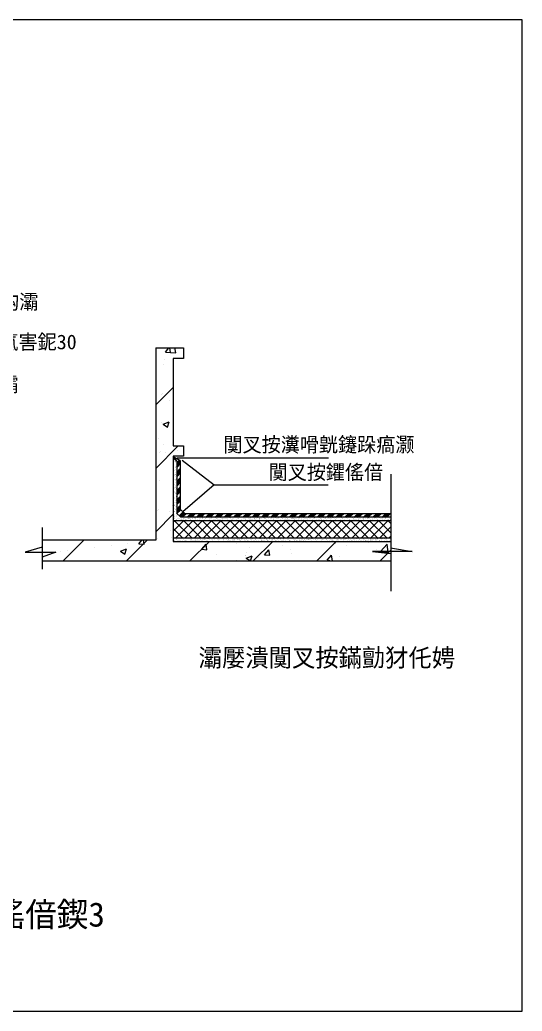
# Model space of a CAD drawing. Header units: metres. Extents: x 0 to 260, y 0 to 184.
# Drawn here: x 166.9 to 259.8, y 0 to 183.7 of the extents above; entities that cross this region are included whole.
import ezdxf

# ---------------------------------------------------------------- set-up
doc = ezdxf.new("R2010")
doc.units = ezdxf.units.M
doc.layers.add(' ', color=7, linetype='Continuous')

msp = doc.modelspace()

# ---------------------------------------------------------------- linework, layer by layer
for p, q in [((259.82, 183.71), (0, 183.71)), ((259.82, 0), (259.82, 183.71)), ((191.99, 122.91), (191.99, 87.27)), ((191.99, 122.91), (197.17, 122.91)), ((193.78, 122.15), (194.42, 122.91)), ((193.78, 122.15), (194.42, 122.91)), ((193.78, 122.15), (195.72, 121.98)), ((193.78, 122.15), (194.75, 122.06)), ((194.75, 122.06), (194.59, 122.91)), ((195.24, 122.6), (195.24, 122.6)), ((195.72, 121.98), (195.54, 122.91)), ((195.96, 122.9), (195.96, 122.9)), ((197.17, 122.91), (197.17, 120.97)), ((193.47, 119.93), (193.47, 119.93)), ((193.69, 120.74), (193.69, 120.74)), ((195.23, 120.97), (195.23, 104.77)), ((197.17, 120.97), (195.23, 120.97)), ((191.99, 112.34), (195.23, 115.58)), ((193.04, 114.36), (193.04, 114.36)), ((193.27, 114.53), (193.27, 114.53)), ((194.51, 113.12), (194.51, 113.12)), ((193.08, 109.14), (193.08, 109.14)), ((193.35, 108.76), (194.48, 109.2)), ((193.35, 108.76), (194.15, 108.22)), ((194.15, 108.22), (194.48, 109.2)), ((191.99, 100.59), (196.16, 104.77)), ((192.55, 106.04), (192.55, 106.04)), ((193.36, 105.08), (193.36, 105.08)), ((195.23, 104.77), (197.17, 104.77)), ((197.17, 104.77), (197.17, 102.83)), ((192.65, 103.57), (192.65, 103.57)), ((192.88, 103.75), (192.88, 103.75)), ((193.84, 103.46), (193.84, 103.46)), ((195.96, 103.86), (195.96, 103.86)), ((195.23, 102.83), (195.23, 87.06)), ((197.17, 102.83), (195.23, 102.83)), ((195.23, 102.69), (195.27, 102.73)), ((195.88, 101.94), (195.23, 102.5)), ((196.52, 102.07), (195.24, 102.74)), ((195.28, 102.46), (195.45, 102.63)), ((195.28, 102.16), (195.28, 102.16)), ((195.3, 101.79), (195.3, 101.79)), ((195.35, 101.51), (195.35, 101.51)), ((195.43, 102.32), (195.64, 102.53)), ((195.47, 101.82), (195.47, 101.82)), ((195.58, 101.64), (195.58, 101.64)), ((195.59, 102.19), (195.83, 102.43)), ((195.6, 101.87), (195.6, 101.87)), ((195.66, 101.81), (195.66, 101.81)), ((195.73, 101.92), (195.73, 101.92)), ((195.73, 101.85), (195.73, 101.85)), ((195.86, 101.83), (195.86, 101.83)), ((195.88, 101.62), (196.39, 102.14)), ((195.88, 101.33), (196.52, 101.98)), ((195.88, 101.94), (195.88, 92.25)), ((195.88, 101.05), (196.52, 101.69)), ((195.88, 100.76), (196.52, 101.41)), ((195.96, 102.54), (223.99, 102.54)), ((196.52, 102.07), (196.52, 93)), ((196.88, 102.12), (202.8, 97.53)), ((195.24, 100.29), (195.24, 100.29)), ((195.29, 100.97), (195.29, 100.97)), ((195.32, 99.77), (195.32, 99.77)), ((195.32, 99.28), (195.32, 99.28)), ((195.35, 100.92), (195.35, 100.92)), ((195.38, 100.2), (195.38, 100.2)), ((195.46, 100.14), (195.46, 100.14)), ((195.49, 99.3), (195.49, 99.3)), ((195.5, 99.48), (195.5, 99.48)), ((195.6, 101.02), (195.6, 101.02)), ((195.6, 100.99), (195.6, 100.99)), ((195.61, 100.7), (195.61, 100.7)), ((195.62, 100.39), (195.62, 100.39)), ((195.63, 100.66), (195.63, 100.66)), ((195.64, 99.77), (195.64, 99.77)), ((195.64, 99.47), (195.64, 99.47)), ((195.64, 99.39), (195.64, 99.39)), ((195.7, 99.42), (195.7, 99.42)), ((195.76, 99.34), (195.76, 99.34)), ((195.77, 101.02), (195.77, 101.02)), ((195.87, 99.89), (195.87, 99.89)), ((195.88, 99.9), (196.52, 100.55)), ((195.88, 99.61), (196.52, 100.26)), ((195.88, 99.33), (196.52, 99.98)), ((195.88, 99.04), (196.52, 99.69)), ((235.53, 99.49), (235.53, 77.82)), ((192.68, 98.36), (192.68, 98.36)), ((195.24, 98.82), (195.24, 98.82)), ((195.26, 98.2), (195.26, 98.2)), ((195.28, 97.57), (195.28, 97.57)), ((195.33, 98.58), (195.33, 98.58)), ((195.36, 97.37), (195.36, 97.37)), ((195.38, 98.27), (195.38, 98.27)), ((195.39, 98.52), (195.39, 98.52)), ((195.48, 97.62), (195.48, 97.62)), ((195.62, 98.48), (195.62, 98.48)), ((195.65, 97.46), (195.65, 97.46)), ((195.66, 99.14), (195.66, 99.14)), ((195.67, 98.27), (195.67, 98.27)), ((195.68, 98.52), (195.68, 98.52)), ((195.7, 97.9), (195.7, 97.9)), ((195.76, 98.67), (195.76, 98.67)), ((195.79, 98.5), (195.79, 98.5)), ((195.88, 98.18), (196.52, 98.83)), ((195.88, 97.9), (196.52, 98.54)), ((195.88, 97.61), (196.52, 98.26)), ((195.88, 97.32), (196.52, 97.97)), ((202.8, 97.53), (197.03, 92.51)), ((202.8, 97.53), (223.93, 97.53)), ((195.28, 97.04), (195.28, 97.04)), ((195.3, 96.95), (195.3, 96.95)), ((195.32, 96.33), (195.32, 96.33)), ((195.34, 95.7), (195.34, 95.7)), ((195.35, 96.77), (195.35, 96.77)), ((195.38, 96.18), (195.38, 96.18)), ((195.42, 96.96), (195.42, 96.96)), ((195.44, 96.13), (195.44, 96.13)), ((195.52, 96.79), (195.52, 96.79)), ((195.54, 96.23), (195.54, 96.23)), ((195.65, 95.97), (195.65, 95.97)), ((195.68, 96.15), (195.68, 96.15)), ((195.69, 97.08), (195.69, 97.08)), ((195.72, 97.27), (195.72, 97.27)), ((195.72, 95.87), (195.72, 95.87)), ((195.74, 96.65), (195.74, 96.65)), ((195.75, 97.02), (195.75, 97.02)), ((195.76, 96.02), (195.76, 96.02)), ((195.78, 96.82), (195.78, 96.82)), ((195.82, 95.99), (195.82, 95.99)), ((195.88, 96.46), (196.52, 97.11)), ((195.88, 96.18), (196.52, 96.83)), ((195.88, 95.89), (196.52, 96.54)), ((195.88, 95.61), (196.52, 96.25)), ((195.24, 95.07), (195.24, 95.07)), ((195.32, 93.8), (195.32, 93.8)), ((195.36, 95.08), (195.36, 95.08)), ((195.37, 94.25), (195.37, 94.25)), ((195.38, 94.45), (195.38, 94.45)), ((195.4, 93.83), (195.4, 93.83)), ((195.41, 94.98), (195.41, 94.98)), ((195.42, 95.02), (195.42, 95.02)), ((195.42, 93.79), (195.42, 93.79)), ((195.45, 93.71), (195.45, 93.71)), ((195.48, 93.74), (195.48, 93.74)), ((195.51, 95.11), (195.51, 95.11)), ((195.54, 94.27), (195.54, 94.27)), ((195.68, 94.21), (195.68, 94.21)), ((195.73, 94.68), (195.73, 94.68)), ((195.78, 95.4), (195.78, 95.4)), ((195.79, 94.63), (195.79, 94.63)), ((195.8, 95.42), (195.8, 95.42)), ((195.8, 94.77), (195.8, 94.77)), ((195.8, 94.31), (195.8, 94.31)), ((195.82, 94.15), (195.82, 94.15)), ((195.88, 94.75), (196.52, 95.39)), ((195.88, 94.46), (196.52, 95.11)), ((195.88, 94.17), (196.52, 94.82)), ((195.88, 93.89), (196.52, 94.53)), ((191.99, 88.85), (195.23, 92.09)), ((192.25, 92.79), (192.25, 92.79)), ((192.49, 92.96), (192.49, 92.96)), ((194.46, 92.61), (194.46, 92.61)), ((195.07, 93.64), (195.07, 93.64)), ((195.23, 93.4), (195.23, 93.4)), ((195.27, 92.56), (195.27, 92.56)), ((195.42, 93.2), (195.42, 93.2)), ((195.44, 92.58), (195.44, 92.58)), ((195.45, 92.58), (195.45, 92.58)), ((195.46, 91.96), (195.46, 91.96)), ((195.53, 92.6), (195.53, 92.6)), ((195.58, 92.99), (195.58, 92.99)), ((195.67, 93.45), (195.67, 93.45)), ((195.72, 92.9), (195.72, 92.9)), ((195.76, 93.48), (195.76, 93.48)), ((195.77, 92.29), (195.77, 92.29)), ((195.83, 92.23), (195.83, 92.23)), ((195.84, 93.53), (195.84, 93.53)), ((195.84, 93.48), (195.84, 93.48)), ((195.84, 92.17), (195.84, 92.17)), ((195.86, 92.9), (195.86, 92.9)), ((195.88, 93.03), (196.52, 93.68)), ((195.88, 92.74), (196.52, 93.39)), ((195.88, 92.46), (196.52, 93.1)), ((195.89, 92.22), (196.6, 91.6)), ((195.91, 92.21), (196.62, 92.91)), ((195.98, 92.09), (195.98, 92.09)), ((196.12, 91.98), (196.12, 91.98)), ((196.37, 91.8), (197.07, 92.51)), ((196.52, 93), (197.37, 92.25)), ((196.52, 91.67), (197.23, 92.37)), ((196.74, 91.6), (197.39, 92.25)), ((196.74, 91.6), (197.39, 92.25)), ((197.02, 91.6), (197.67, 92.25)), ((197.02, 91.6), (197.67, 92.25)), ((197.37, 92.25), (235.54, 92.25)), ((197.88, 91.6), (198.53, 92.25)), ((197.88, 91.6), (198.53, 92.25)), ((198.17, 91.6), (198.82, 92.25)), ((198.17, 91.6), (198.82, 92.25)), ((198.46, 91.6), (199.1, 92.25)), ((198.46, 91.6), (199.1, 92.25)), ((198.74, 91.6), (199.39, 92.25)), ((198.74, 91.6), (199.39, 92.25)), ((199.6, 91.6), (200.25, 92.25)), ((199.6, 91.6), (200.25, 92.25)), ((199.89, 91.6), (200.54, 92.25)), ((199.89, 91.6), (200.54, 92.25)), ((200.17, 91.6), (200.82, 92.25)), ((200.17, 91.6), (200.82, 92.25)), ((200.46, 91.6), (201.11, 92.25)), ((200.46, 91.6), (201.11, 92.25)), ((201.32, 91.6), (201.97, 92.25)), ((201.32, 91.6), (201.97, 92.25)), ((201.61, 91.6), (202.25, 92.25)), ((201.61, 91.6), (202.25, 92.25)), ((201.89, 91.6), (202.54, 92.25)), ((201.89, 91.6), (202.54, 92.25)), ((202.18, 91.6), (202.83, 92.25)), ((202.18, 91.6), (202.83, 92.25)), ((203.04, 91.6), (203.69, 92.25)), ((203.04, 91.6), (203.69, 92.25)), ((203.32, 91.6), (203.97, 92.25)), ((203.32, 91.6), (203.97, 92.25)), ((203.61, 91.6), (204.26, 92.25)), ((203.61, 91.6), (204.26, 92.25)), ((203.9, 91.6), (204.54, 92.25)), ((203.9, 91.6), (204.54, 92.25)), ((204.76, 91.6), (205.4, 92.25)), ((204.76, 91.6), (205.4, 92.25)), ((205.04, 91.6), (205.69, 92.25)), ((205.04, 91.6), (205.69, 92.25)), ((205.33, 91.6), (205.98, 92.25)), ((205.33, 91.6), (205.98, 92.25)), ((205.61, 91.6), (206.26, 92.25)), ((205.61, 91.6), (206.26, 92.25)), ((206.47, 91.6), (207.12, 92.25)), ((206.47, 91.6), (207.12, 92.25)), ((206.76, 91.6), (207.41, 92.25)), ((206.76, 91.6), (207.41, 92.25)), ((207.05, 91.6), (207.69, 92.25)), ((207.05, 91.6), (207.69, 92.25)), ((207.33, 91.6), (207.98, 92.25)), ((207.33, 91.6), (207.98, 92.25)), ((208.19, 91.6), (208.84, 92.25)), ((208.19, 91.6), (208.84, 92.25)), ((208.48, 91.6), (209.13, 92.25)), ((208.48, 91.6), (209.13, 92.25)), ((208.77, 91.6), (209.41, 92.25)), ((208.77, 91.6), (209.41, 92.25)), ((209.05, 91.6), (209.7, 92.25)), ((209.05, 91.6), (209.7, 92.25)), ((209.91, 91.6), (210.56, 92.25)), ((209.91, 91.6), (210.56, 92.25)), ((210.2, 91.6), (210.84, 92.25)), ((210.2, 91.6), (210.84, 92.25)), ((210.48, 91.6), (211.13, 92.25)), ((210.48, 91.6), (211.13, 92.25)), ((210.77, 91.6), (211.42, 92.25)), ((210.77, 91.6), (211.42, 92.25)), ((211.63, 91.6), (212.28, 92.25)), ((211.63, 91.6), (212.28, 92.25)), ((211.92, 91.6), (212.56, 92.25)), ((211.92, 91.6), (212.56, 92.25)), ((212.2, 91.6), (212.85, 92.25)), ((212.2, 91.6), (212.85, 92.25)), ((212.49, 91.6), (213.14, 92.25)), ((212.49, 91.6), (213.14, 92.25)), ((213.35, 91.6), (214, 92.25)), ((213.35, 91.6), (214, 92.25)), ((213.63, 91.6), (214.28, 92.25)), ((213.63, 91.6), (214.28, 92.25)), ((213.92, 91.6), (214.57, 92.25)), ((213.92, 91.6), (214.57, 92.25)), ((214.21, 91.6), (214.85, 92.25)), ((214.21, 91.6), (214.85, 92.25)), ((215.07, 91.6), (215.71, 92.25)), ((215.07, 91.6), (215.71, 92.25)), ((215.35, 91.6), (216, 92.25)), ((215.35, 91.6), (216, 92.25)), ((215.64, 91.6), (216.29, 92.25)), ((215.64, 91.6), (216.29, 92.25)), ((215.92, 91.6), (216.57, 92.25)), ((215.92, 91.6), (216.57, 92.25)), ((216.78, 91.6), (217.43, 92.25)), ((216.78, 91.6), (217.43, 92.25)), ((217.07, 91.6), (217.72, 92.25)), ((217.07, 91.6), (217.72, 92.25)), ((217.36, 91.6), (218, 92.25)), ((217.36, 91.6), (218, 92.25)), ((217.64, 91.6), (218.29, 92.25)), ((217.64, 91.6), (218.29, 92.25)), ((218.5, 91.6), (219.15, 92.25)), ((218.5, 91.6), (219.15, 92.25)), ((218.79, 91.6), (219.44, 92.25)), ((218.79, 91.6), (219.44, 92.25)), ((219.07, 91.6), (219.72, 92.25)), ((219.07, 91.6), (219.72, 92.25)), ((219.36, 91.6), (220.01, 92.25)), ((219.36, 91.6), (220.01, 92.25)), ((220.22, 91.6), (220.87, 92.25)), ((220.22, 91.6), (220.87, 92.25)), ((220.51, 91.6), (221.15, 92.25)), ((220.51, 91.6), (221.15, 92.25)), ((220.79, 91.6), (221.44, 92.25)), ((220.79, 91.6), (221.44, 92.25)), ((221.08, 91.6), (221.73, 92.25)), ((221.08, 91.6), (221.73, 92.25)), ((221.94, 91.6), (222.59, 92.25)), ((221.94, 91.6), (222.59, 92.25)), ((222.22, 91.6), (222.87, 92.25)), ((222.22, 91.6), (222.87, 92.25)), ((222.51, 91.6), (223.16, 92.25)), ((222.51, 91.6), (223.16, 92.25)), ((222.8, 91.6), (223.45, 92.25)), ((222.8, 91.6), (223.45, 92.25)), ((223.66, 91.6), (224.3, 92.25)), ((223.66, 91.6), (224.3, 92.25)), ((223.94, 91.6), (224.59, 92.25)), ((223.94, 91.6), (224.59, 92.25)), ((224.23, 91.6), (224.88, 92.25)), ((224.23, 91.6), (224.88, 92.25)), ((224.52, 91.6), (225.16, 92.25)), ((224.52, 91.6), (225.16, 92.25)), ((225.37, 91.6), (226.02, 92.25)), ((225.37, 91.6), (226.02, 92.25)), ((225.66, 91.6), (226.31, 92.25)), ((225.66, 91.6), (226.31, 92.25)), ((225.95, 91.6), (226.6, 92.25)), ((225.95, 91.6), (226.6, 92.25)), ((226.23, 91.6), (226.88, 92.25)), ((226.23, 91.6), (226.88, 92.25)), ((227.09, 91.6), (227.74, 92.25)), ((227.09, 91.6), (227.74, 92.25)), ((227.38, 91.6), (228.03, 92.25)), ((227.38, 91.6), (228.03, 92.25)), ((227.67, 91.6), (228.31, 92.25)), ((227.67, 91.6), (228.31, 92.25)), ((227.95, 91.6), (228.6, 92.25)), ((227.95, 91.6), (228.6, 92.25)), ((228.81, 91.6), (229.46, 92.25)), ((228.81, 91.6), (229.46, 92.25)), ((229.1, 91.6), (229.75, 92.25)), ((229.1, 91.6), (229.75, 92.25)), ((229.38, 91.6), (230.03, 92.25)), ((229.38, 91.6), (230.03, 92.25)), ((229.67, 91.6), (230.32, 92.25)), ((229.67, 91.6), (230.32, 92.25)), ((230.53, 91.6), (231.18, 92.25)), ((230.53, 91.6), (231.18, 92.25)), ((230.82, 91.6), (231.46, 92.25)), ((230.82, 91.6), (231.46, 92.25)), ((231.1, 91.6), (231.75, 92.25)), ((231.1, 91.6), (231.75, 92.25)), ((231.39, 91.6), (232.04, 92.25)), ((231.39, 91.6), (232.04, 92.25)), ((232.25, 91.6), (232.9, 92.25)), ((232.25, 91.6), (232.9, 92.25)), ((232.53, 91.6), (233.18, 92.25)), ((232.53, 91.6), (233.18, 92.25)), ((232.82, 91.6), (233.47, 92.25)), ((232.82, 91.6), (233.47, 92.25)), ((233.11, 91.6), (233.76, 92.25)), ((233.11, 91.6), (233.76, 92.25)), ((233.97, 91.6), (234.61, 92.25)), ((233.97, 91.6), (234.61, 92.25)), ((234.25, 91.6), (234.9, 92.25)), ((234.25, 91.6), (234.9, 92.25)), ((234.54, 91.6), (235.19, 92.25)), ((234.54, 91.6), (235.19, 92.25)), ((234.83, 91.6), (235.47, 92.25)), ((234.83, 91.6), (235.47, 92.25)), ((195.23, 91.27), (195.23, 91.27)), ((195.23, 90.95), (235.54, 90.95)), ((195.23, 90.66), (195.52, 90.95)), ((195.23, 88.94), (197.23, 90.95)), ((195.4, 91.74), (195.4, 91.74)), ((198.66, 87.71), (195.42, 90.95)), ((195.46, 91.77), (195.46, 91.77)), ((195.47, 91.4), (195.47, 91.4)), ((195.48, 91.33), (195.48, 91.33)), ((195.52, 91.34), (195.52, 91.34)), ((195.56, 91.76), (195.56, 91.76)), ((195.71, 87.71), (198.95, 90.95)), ((195.72, 90.96), (195.72, 90.96)), ((195.81, 91.08), (195.81, 91.08)), ((195.83, 91.8), (195.83, 91.8)), ((195.86, 90.96), (195.86, 90.96)), ((195.9, 91.65), (195.9, 91.65)), ((195.92, 91.03), (195.92, 91.03)), ((196.1, 91.36), (196.1, 91.36)), ((196.13, 91), (196.13, 91)), ((196.24, 91.28), (196.24, 91.28)), ((196.27, 91.85), (196.27, 91.85)), ((196.31, 91.33), (196.31, 91.33)), ((196.44, 91.68), (196.44, 91.68)), ((196.5, 91.63), (196.5, 91.63)), ((196.57, 91.05), (196.57, 91.05)), ((196.6, 91.6), (235.54, 91.6)), ((196.73, 90.96), (196.73, 90.96)), ((196.74, 91.08), (196.74, 91.08)), ((196.77, 91.04), (196.77, 91.04)), ((196.78, 91.37), (196.78, 91.37)), ((197, 91.11), (197, 91.11)), ((197.1, 91.07), (197.1, 91.07)), ((197.11, 91.36), (197.11, 91.36)), ((200.38, 87.71), (197.14, 90.95)), ((197.16, 91.02), (197.16, 91.02)), ((197.19, 91.36), (197.19, 91.36)), ((197.25, 91.28), (197.25, 91.28)), ((197.43, 87.71), (200.67, 90.95)), ((197.44, 91.17), (197.44, 91.17)), ((197.6, 91.03), (197.6, 91.03)), ((197.61, 91.19), (197.61, 91.19)), ((197.74, 90.96), (197.74, 90.96)), ((197.87, 91.23), (197.87, 91.23)), ((198.04, 91.37), (198.04, 91.37)), ((198.08, 91.36), (198.08, 91.36)), ((198.12, 91.37), (198.12, 91.37)), ((198.14, 91.3), (198.14, 91.3)), ((198.26, 91.28), (198.26, 91.28)), ((198.31, 91.28), (198.31, 91.28)), ((198.42, 91.04), (198.42, 91.04)), ((198.47, 91.07), (198.47, 91.07)), ((198.48, 91.31), (198.48, 91.31)), ((198.74, 91.34), (198.74, 91.34)), ((198.75, 90.97), (198.75, 90.97)), ((202.1, 87.71), (198.86, 90.95)), ((198.87, 91.37), (198.87, 91.37)), ((199.11, 91.59), (199.11, 91.59)), ((199.13, 91.37), (199.13, 91.37)), ((199.15, 87.71), (202.39, 90.95)), ((199.18, 91.4), (199.18, 91.4)), ((199.27, 91.28), (199.27, 91.28)), ((199.32, 91.08), (199.32, 91.08)), ((199.35, 91.42), (199.35, 91.42)), ((199.39, 91.33), (199.39, 91.33)), ((199.62, 91.46), (199.62, 91.46)), ((199.72, 91.03), (199.72, 91.03)), ((199.74, 91.4), (199.74, 91.4)), ((199.76, 90.97), (199.76, 90.97)), ((199.77, 90.98), (199.77, 90.98)), ((200.06, 91.51), (200.06, 91.51)), ((200.14, 91.37), (200.14, 91.37)), ((200.15, 91.07), (200.15, 91.07)), ((200.22, 91.54), (200.22, 91.54)), ((200.27, 91.28), (200.27, 91.28)), ((200.49, 91.57), (200.49, 91.57)), ((203.82, 87.71), (200.58, 90.95)), ((200.59, 91.41), (200.59, 91.41)), ((200.69, 91.32), (200.69, 91.32)), ((200.75, 91.26), (200.75, 91.26)), ((200.77, 90.97), (200.77, 90.97)), ((200.87, 87.71), (204.11, 90.95)), ((201.03, 91.1), (201.03, 91.1)), ((201.03, 91), (201.03, 91)), ((201.15, 91.37), (201.15, 91.37)), ((201.28, 91.29), (201.28, 91.29)), ((201.42, 91.4), (201.42, 91.4)), ((201.72, 91.55), (201.72, 91.55)), ((201.78, 90.97), (201.78, 90.97)), ((201.87, 91.12), (201.87, 91.12)), ((202, 91.29), (202, 91.29)), ((202.16, 91.37), (202.16, 91.37)), ((202.27, 90.97), (202.27, 90.97)), ((202.29, 91.44), (202.29, 91.44)), ((202.29, 91.29), (202.29, 91.29)), ((205.53, 87.71), (202.29, 90.95)), ((202.33, 90.99), (202.33, 90.99)), ((202.53, 91), (202.53, 91)), ((202.59, 87.71), (205.83, 90.95)), ((202.7, 91.11), (202.7, 91.11)), ((202.78, 90.97), (202.78, 90.97)), ((202.97, 91.06), (202.97, 91.06)), ((202.98, 91.57), (202.98, 91.57)), ((203.14, 91.45), (203.14, 91.45)), ((203.14, 91.08), (203.14, 91.08)), ((203.16, 91.38), (203.16, 91.38)), ((203.3, 91.29), (203.3, 91.29)), ((203.3, 91.28), (203.3, 91.28)), ((203.36, 91.22), (203.36, 91.22)), ((203.4, 91.12), (203.4, 91.12)), ((203.58, 91.14), (203.58, 91.14)), ((203.64, 90.96), (203.64, 90.96)), ((203.79, 90.98), (203.79, 90.98)), ((203.84, 91.17), (203.84, 91.17)), ((203.97, 91.44), (203.97, 91.44)), ((204.01, 91.2), (204.01, 91.2)), ((207.25, 87.71), (204.01, 90.95)), ((204.17, 91.38), (204.17, 91.38)), ((204.27, 91.23), (204.27, 91.23)), ((204.28, 91.56), (204.28, 91.56)), ((204.3, 87.71), (207.54, 90.95)), ((204.31, 91.29), (204.31, 91.29)), ((204.33, 91.51), (204.33, 91.51)), ((204.43, 91.15), (204.43, 91.15)), ((204.62, 91.25), (204.62, 91.25)), ((204.71, 91.29), (204.71, 91.29)), ((204.8, 90.98), (204.8, 90.98)), ((204.84, 91.47), (204.84, 91.47)), ((204.88, 91.31), (204.88, 91.31)), ((204.94, 90.95), (204.94, 90.95)), ((205.15, 91.35), (205.15, 91.35)), ((205.18, 91.38), (205.18, 91.38)), ((205.26, 91.15), (205.26, 91.15)), ((205.32, 91.29), (205.32, 91.29)), ((205.59, 91.53), (205.59, 91.53)), ((205.59, 91.4), (205.59, 91.4)), ((205.69, 91.49), (205.69, 91.49)), ((208.97, 87.71), (205.73, 90.95)), ((205.76, 91.43), (205.76, 91.43)), ((205.81, 90.98), (205.81, 90.98)), ((205.91, 91.24), (205.91, 91.24)), ((205.97, 91.18), (205.97, 91.18)), ((206.02, 91.46), (206.02, 91.46)), ((206.02, 87.71), (209.26, 90.95)), ((206.13, 91.18), (206.13, 91.18)), ((206.19, 91.38), (206.19, 91.38)), ((206.33, 91.29), (206.33, 91.29)), ((206.46, 91.52), (206.46, 91.52)), ((206.52, 91.48), (206.52, 91.48)), ((206.63, 91.54), (206.63, 91.54)), ((206.82, 90.98), (206.82, 90.98)), ((206.89, 91.57), (206.89, 91.57)), ((206.89, 91.52), (206.89, 91.52)), ((206.95, 91.47), (206.95, 91.47)), ((206.98, 91.19), (206.98, 91.19)), ((207.2, 91.38), (207.2, 91.38)), ((207.23, 91.21), (207.23, 91.21)), ((207.34, 91.3), (207.34, 91.3)), ((207.4, 91.51), (207.4, 91.51)), ((210.69, 87.71), (207.45, 90.95)), ((207.74, 87.71), (210.98, 90.95)), ((207.81, 91.19), (207.81, 91.19)), ((207.83, 90.98), (207.83, 90.98)), ((208.2, 91.49), (208.2, 91.49)), ((208.21, 91.39), (208.21, 91.39)), ((208.24, 91.52), (208.24, 91.52)), ((208.35, 91.3), (208.35, 91.3)), ((208.53, 91.2), (208.53, 91.2)), ((208.58, 91.14), (208.58, 91.14)), ((208.67, 90.97), (208.67, 90.97)), ((208.68, 91.22), (208.68, 91.22)), ((208.84, 90.98), (208.84, 90.98)), ((208.93, 91), (208.93, 91)), ((209.07, 91.52), (209.07, 91.52)), ((212.41, 87.71), (209.17, 90.95)), ((209.22, 91.39), (209.22, 91.39)), ((209.36, 91.3), (209.36, 91.3)), ((209.37, 91.06), (209.37, 91.06)), ((209.46, 87.71), (212.7, 90.95)), ((209.5, 91.48), (209.5, 91.48)), ((209.53, 91.23), (209.53, 91.23)), ((209.54, 91.09), (209.54, 91.09)), ((209.56, 91.43), (209.56, 91.43)), ((209.81, 91.12), (209.81, 91.12)), ((209.84, 91.17), (209.84, 91.17)), ((209.85, 90.99), (209.85, 90.99)), ((209.95, 91.55), (209.95, 91.55)), ((210.23, 91.39), (210.23, 91.39)), ((210.25, 91.18), (210.25, 91.18)), ((210.36, 91.3), (210.36, 91.3)), ((210.36, 91.23), (210.36, 91.23)), ((210.42, 91.2), (210.42, 91.2)), ((210.68, 91.23), (210.68, 91.23)), ((210.8, 91.56), (210.8, 91.56)), ((210.81, 91.45), (210.81, 91.45)), ((210.86, 90.99), (210.86, 90.99)), ((214.13, 87.71), (210.89, 90.95)), ((211.12, 91.29), (211.12, 91.29)), ((211.14, 91.16), (211.14, 91.16)), ((211.18, 87.71), (214.42, 90.95)), ((211.2, 91.1), (211.2, 91.1)), ((211.23, 91.26), (211.23, 91.26)), ((211.24, 91.39), (211.24, 91.39)), ((211.29, 91.31), (211.29, 91.31)), ((211.37, 91.3), (211.37, 91.3)), ((211.55, 91.35), (211.55, 91.35)), ((211.63, 91.56), (211.63, 91.56)), ((211.87, 90.99), (211.87, 90.99)), ((211.99, 91.41), (211.99, 91.41)), ((212.08, 91.27), (212.08, 91.27)), ((212.11, 91.44), (212.11, 91.44)), ((212.16, 91.43), (212.16, 91.43)), ((212.17, 91.39), (212.17, 91.39)), ((212.25, 91.39), (212.25, 91.39)), ((212.38, 91.31), (212.38, 91.31)), ((212.42, 91.46), (212.42, 91.46)), ((212.45, 91.13), (212.45, 91.13)), ((212.5, 91.59), (212.5, 91.59)), ((212.52, 90.97), (212.52, 90.97)), ((215.84, 87.71), (212.6, 90.95)), ((212.86, 91.52), (212.86, 91.52)), ((212.87, 90.99), (212.87, 90.99)), ((212.9, 87.71), (216.14, 90.95)), ((212.91, 91.26), (212.91, 91.26)), ((213.03, 91.54), (213.03, 91.54)), ((213.25, 91.39), (213.25, 91.39)), ((213.3, 91.58), (213.3, 91.58)), ((213.37, 90.98), (213.37, 90.98)), ((213.39, 91.31), (213.39, 91.31)), ((213.43, 91.41), (213.43, 91.41)), ((213.75, 91.12), (213.75, 91.12)), ((213.79, 91.3), (213.79, 91.3)), ((213.81, 91.06), (213.81, 91.06)), ((213.88, 90.99), (213.88, 90.99)), ((214.18, 91.6), (214.18, 91.6)), ((214.2, 90.97), (214.2, 90.97)), ((214.26, 91.4), (214.26, 91.4)), ((217.56, 87.71), (214.32, 90.95)), ((214.4, 91.31), (214.4, 91.31)), ((214.61, 87.71), (217.85, 90.95)), ((214.63, 91.31), (214.63, 91.31)), ((214.72, 91.4), (214.72, 91.4)), ((214.78, 91.35), (214.78, 91.35)), ((214.89, 91), (214.89, 91)), ((214.91, 90.95), (214.91, 90.95)), ((215.06, 91.09), (215.06, 91.09)), ((215.07, 91), (215.07, 91)), ((215.07, 90.97), (215.07, 90.97)), ((215.27, 91.4), (215.27, 91.4)), ((215.34, 91.01), (215.34, 91.01)), ((215.41, 91.31), (215.41, 91.31)), ((215.46, 91.3), (215.46, 91.3)), ((215.78, 91.07), (215.78, 91.07)), ((215.9, 91), (215.9, 91)), ((215.92, 91.01), (215.92, 91.01)), ((215.95, 91.09), (215.95, 91.09)), ((216.04, 91.37), (216.04, 91.37)), ((219.28, 87.71), (216.04, 90.95)), ((216.21, 91.12), (216.21, 91.12)), ((216.28, 91.4), (216.28, 91.4)), ((216.33, 87.71), (219.57, 90.95)), ((216.34, 91.33), (216.34, 91.33)), ((216.36, 91.08), (216.36, 91.08)), ((216.42, 91.31), (216.42, 91.31)), ((216.42, 91.02), (216.42, 91.02)), ((216.65, 91.18), (216.65, 91.18)), ((216.75, 91.01), (216.75, 91.01)), ((216.82, 91.2), (216.82, 91.2)), ((216.91, 91), (216.91, 91)), ((217.08, 91.24), (217.08, 91.24)), ((217.19, 91.35), (217.19, 91.35)), ((217.29, 91.4), (217.29, 91.4)), ((217.34, 91.36), (217.34, 91.36)), ((217.4, 91.31), (217.4, 91.31)), ((217.43, 91.31), (217.43, 91.31)), ((217.52, 91.3), (217.52, 91.3)), ((217.62, 91.04), (217.62, 91.04)), ((217.68, 91.05), (217.68, 91.05)), ((217.69, 91.32), (217.69, 91.32)), ((221, 87.71), (217.76, 90.95)), ((217.92, 91), (217.92, 91)), ((217.95, 91.35), (217.95, 91.35)), ((218.02, 91.34), (218.02, 91.34)), ((218.05, 87.71), (221.29, 90.95)), ((218.3, 91.4), (218.3, 91.4)), ((218.37, 91.59), (218.37, 91.59)), ((218.39, 91.41), (218.39, 91.41)), ((218.44, 91.32), (218.44, 91.32)), ((218.47, 91.05), (218.47, 91.05)), ((218.56, 91.43), (218.56, 91.43)), ((218.65, 91.33), (218.65, 91.33)), ((218.83, 91.47), (218.83, 91.47)), ((218.89, 91.37), (218.89, 91.37)), ((218.93, 91), (218.93, 91)), ((218.97, 91.04), (218.97, 91.04)), ((219.03, 90.98), (219.03, 90.98)), ((219.27, 91.53), (219.27, 91.53)), ((219.3, 91.05), (219.3, 91.05)), ((219.31, 91.41), (219.31, 91.41)), ((219.44, 91.55), (219.44, 91.55)), ((219.45, 91.32), (219.45, 91.32)), ((222.72, 87.71), (219.48, 90.95)), ((219.7, 91.58), (219.7, 91.58)), ((219.74, 91.38), (219.74, 91.38)), ((219.77, 87.71), (223.01, 90.95)), ((219.94, 91), (219.94, 91)), ((219.95, 91.32), (219.95, 91.32)), ((220.01, 91.27), (220.01, 91.27)), ((220.18, 91.08), (220.18, 91.08)), ((220.29, 91.01), (220.29, 91.01)), ((220.32, 91.41), (220.32, 91.41)), ((220.45, 91.32), (220.45, 91.32)), ((220.57, 91.38), (220.57, 91.38)), ((220.95, 91.01), (220.95, 91.01)), ((220.98, 91.55), (220.98, 91.55)), ((221.02, 91.09), (221.02, 91.09)), ((224.44, 87.71), (221.2, 90.95)), ((221.26, 91.29), (221.26, 91.29)), ((221.31, 90.96), (221.31, 90.96)), ((221.33, 91.41), (221.33, 91.41)), ((221.44, 91.41), (221.44, 91.41)), ((221.46, 91.32), (221.46, 91.32)), ((221.48, 90.98), (221.48, 90.98)), ((221.49, 87.71), (224.73, 90.95)), ((221.59, 91), (221.59, 91)), ((221.74, 91.01), (221.74, 91.01)), ((221.85, 91.09), (221.85, 91.09)), ((221.95, 91.01), (221.95, 91.01)), ((222.18, 91.07), (222.18, 91.07)), ((222.24, 91.58), (222.24, 91.58)), ((222.29, 91.42), (222.29, 91.42)), ((222.34, 91.41), (222.34, 91.41)), ((222.35, 91.09), (222.35, 91.09)), ((222.47, 91.32), (222.47, 91.32)), ((222.56, 91.28), (222.56, 91.28)), ((222.61, 91.13), (222.61, 91.13)), ((222.62, 91.23), (222.62, 91.23)), ((222.73, 91.12), (222.73, 91.12)), ((222.73, 91.12), (222.73, 91.12)), ((222.9, 90.97), (222.9, 90.97)), ((226.15, 87.71), (222.91, 90.95)), ((222.96, 91.01), (222.96, 91.01)), ((223.05, 91.19), (223.05, 91.19)), ((223.12, 91.42), (223.12, 91.42)), ((223.21, 87.71), (226.45, 90.95)), ((223.22, 91.21), (223.22, 91.21)), ((223.34, 91.41), (223.34, 91.41)), ((223.48, 91.33), (223.48, 91.33)), ((223.49, 91.24), (223.49, 91.24)), ((223.53, 91.57), (223.53, 91.57)), ((223.58, 91.13), (223.58, 91.13)), ((223.59, 91.51), (223.59, 91.51)), ((223.88, 91.25), (223.88, 91.25)), ((223.93, 91.3), (223.93, 91.3)), ((223.97, 91.01), (223.97, 91.01)), ((223.99, 91.45), (223.99, 91.45)), ((224.09, 91.32), (224.09, 91.32)), ((224.2, 90.96), (224.2, 90.96)), ((224.35, 91.41), (224.35, 91.41)), ((224.36, 91.36), (224.36, 91.36)), ((224.41, 91.13), (224.41, 91.13)), ((224.49, 91.33), (224.49, 91.33)), ((227.87, 87.71), (224.63, 90.95)), ((224.8, 91.42), (224.8, 91.42)), ((224.84, 91.46), (224.84, 91.46)), ((224.85, 91.54), (224.85, 91.54)), ((224.92, 87.71), (228.16, 90.95)), ((224.97, 91.44), (224.97, 91.44)), ((224.98, 91.01), (224.98, 91.01)), ((225.17, 91.24), (225.17, 91.24)), ((225.23, 91.47), (225.23, 91.47)), ((225.23, 91.19), (225.23, 91.19)), ((225.28, 91.16), (225.28, 91.16)), ((225.36, 91.42), (225.36, 91.42)), ((225.5, 91.33), (225.5, 91.33)), ((225.67, 91.53), (225.67, 91.53)), ((225.67, 91.46), (225.67, 91.46)), ((225.84, 91.55), (225.84, 91.55)), ((225.99, 91.02), (225.99, 91.02)), ((226.1, 91.59), (226.1, 91.59)), ((226.13, 91.17), (226.13, 91.17)), ((226.15, 91.53), (226.15, 91.53)), ((226.21, 91.47), (226.21, 91.47)), ((229.59, 87.71), (226.35, 90.95)), ((226.37, 91.42), (226.37, 91.42)), ((226.49, 91.21), (226.49, 91.21)), ((226.51, 91.33), (226.51, 91.33)), ((226.55, 91.49), (226.55, 91.49)), ((226.64, 87.71), (229.88, 90.95)), ((226.96, 91.16), (226.96, 91.16)), ((227, 91.02), (227, 91.02)), ((227.38, 91.42), (227.38, 91.42)), ((227.39, 91.5), (227.39, 91.5)), ((227.46, 91.5), (227.46, 91.5)), ((227.52, 91.33), (227.52, 91.33)), ((227.71, 90.96), (227.71, 90.96)), ((227.78, 91.2), (227.78, 91.2)), ((227.83, 91.2), (227.83, 91.2)), ((227.84, 91.15), (227.84, 91.15)), ((227.88, 90.98), (227.88, 90.98)), ((228.01, 91.02), (228.01, 91.02)), ((231.31, 87.71), (228.07, 90.95)), ((228.15, 91.02), (228.15, 91.02)), ((228.22, 91.5), (228.22, 91.5)), ((228.36, 87.71), (231.6, 90.95)), ((228.39, 91.42), (228.39, 91.42)), ((228.53, 91.33), (228.53, 91.33)), ((228.59, 91.08), (228.59, 91.08)), ((228.68, 91.21), (228.68, 91.21)), ((228.75, 91.1), (228.75, 91.1)), ((228.76, 91.49), (228.76, 91.49)), ((228.82, 91.43), (228.82, 91.43)), ((229.02, 91.13), (229.02, 91.13)), ((229.02, 91.02), (229.02, 91.02)), ((229.1, 91.53), (229.1, 91.53)), ((229.1, 91.17), (229.1, 91.17)), ((229.4, 91.42), (229.4, 91.42)), ((229.46, 91.19), (229.46, 91.19)), ((229.51, 91.2), (229.51, 91.2)), ((229.53, 91.34), (229.53, 91.34)), ((229.63, 91.21), (229.63, 91.21)), ((233.03, 87.71), (229.79, 90.95)), ((229.89, 91.25), (229.89, 91.25)), ((229.95, 91.54), (229.95, 91.54)), ((230.03, 91.02), (230.03, 91.02)), ((230.07, 91.46), (230.07, 91.46)), ((230.08, 87.71), (233.32, 90.95)), ((230.33, 91.31), (230.33, 91.31)), ((230.38, 91.23), (230.38, 91.23)), ((230.4, 91.16), (230.4, 91.16)), ((230.41, 91.43), (230.41, 91.43)), ((230.46, 91.11), (230.46, 91.11)), ((230.5, 91.33), (230.5, 91.33)), ((230.54, 91.34), (230.54, 91.34)), ((230.76, 91.36), (230.76, 91.36)), ((230.78, 91.53), (230.78, 91.53)), ((231.04, 91.02), (231.04, 91.02)), ((231.2, 91.42), (231.2, 91.42)), ((231.21, 91.23), (231.21, 91.23)), ((231.23, 91.24), (231.23, 91.24)), ((231.37, 91.45), (231.37, 91.45)), ((231.37, 91.44), (231.37, 91.44)), ((231.42, 91.43), (231.42, 91.43)), ((231.43, 91.39), (231.43, 91.39)), ((234.75, 87.71), (231.51, 90.95)), ((231.55, 91.34), (231.55, 91.34)), ((231.63, 91.48), (231.63, 91.48)), ((231.65, 91.57), (231.65, 91.57)), ((231.71, 91.13), (231.71, 91.13)), ((231.8, 87.71), (235.04, 90.95)), ((232.04, 91.03), (232.04, 91.03)), ((232.06, 91.24), (232.06, 91.24)), ((232.07, 91.53), (232.07, 91.53)), ((232.24, 91.56), (232.24, 91.56)), ((232.43, 91.43), (232.43, 91.43)), ((232.5, 91.58), (232.5, 91.58)), ((232.51, 91.59), (232.51, 91.59)), ((232.52, 90.95), (232.52, 90.95)), ((232.56, 91.34), (232.56, 91.34)), ((232.69, 91.42), (232.69, 91.42)), ((232.94, 91.27), (232.94, 91.27)), ((233.01, 91.12), (233.01, 91.12)), ((233.05, 91.03), (233.05, 91.03)), ((233.07, 91.07), (233.07, 91.07)), ((235.53, 88.64), (233.22, 90.95)), ((233.33, 91.57), (233.33, 91.57)), ((233.43, 91.43), (233.43, 91.43)), ((233.57, 91.34), (233.57, 91.34)), ((233.78, 91.28), (233.78, 91.28)), ((233.98, 91.41), (233.98, 91.41)), ((234.04, 91.35), (234.04, 91.35)), ((234.06, 91.03), (234.06, 91.03)), ((234.12, 90.96), (234.12, 90.96)), ((234.22, 90.98), (234.22, 90.98)), ((234.29, 90.99), (234.29, 90.99)), ((234.32, 91.1), (234.32, 91.1)), ((234.44, 91.43), (234.44, 91.43)), ((234.55, 91.02), (234.55, 91.02)), ((234.58, 91.35), (234.58, 91.35)), ((234.61, 91.28), (234.61, 91.28)), ((235.53, 90.36), (234.94, 90.95)), ((234.99, 91.08), (234.99, 91.08)), ((235.07, 91.03), (235.07, 91.03)), ((235.07, 90.99), (235.07, 90.99)), ((235.16, 91.1), (235.16, 91.1)), ((235.3, 91.38), (235.3, 91.38)), ((235.42, 91.14), (235.42, 91.14)), ((235.45, 91.43), (235.45, 91.43)), ((235.49, 91.31), (235.49, 91.31)), ((170.97, 89.61), (170.97, 81.89)), ((194.82, 89.16), (194.82, 89.16)), ((196.94, 87.71), (195.23, 89.43)), ((211.26, 89.95), (211.26, 89.95)), ((233.51, 87.71), (235.53, 89.73)), ((191.99, 87.27), (170.93, 87.27)), ((174.84, 83.45), (178.67, 87.27)), ((183.87, 86.36), (183.87, 86.36)), ((186.58, 83.45), (190.41, 87.27)), ((186.71, 86.72), (186.71, 86.72)), ((188.9, 86.61), (189.46, 87.27)), ((188.9, 86.61), (189.87, 86.52)), ((189.87, 86.52), (189.73, 87.27)), ((190.81, 87.25), (190.81, 87.25)), ((192.29, 87.57), (192.29, 87.57)), ((194.86, 87.79), (194.86, 87.79)), ((195.23, 87.71), (235.54, 87.71)), ((195.23, 87.06), (235.54, 87.06)), ((195.31, 87.53), (195.31, 87.53)), ((195.39, 87.3), (195.39, 87.3)), ((195.53, 87.22), (195.53, 87.22)), ((195.58, 87.57), (195.58, 87.57)), ((195.61, 87.59), (195.61, 87.59)), ((195.86, 87.5), (195.86, 87.5)), ((195.92, 87.45), (195.92, 87.45)), ((196.02, 87.63), (196.02, 87.63)), ((196.04, 87.28), (196.04, 87.28)), ((196.19, 87.65), (196.19, 87.65)), ((196.21, 87.19), (196.21, 87.19)), ((196.4, 87.3), (196.4, 87.3)), ((196.44, 87.58), (196.44, 87.58)), ((196.45, 87.68), (196.45, 87.68)), ((196.54, 87.22), (196.54, 87.22)), ((196.89, 87.29), (196.89, 87.29)), ((197.18, 87.47), (197.18, 87.47)), ((197.31, 87.61), (197.31, 87.61)), ((197.41, 87.31), (197.41, 87.31)), ((197.5, 87.18), (197.5, 87.18)), ((197.55, 87.22), (197.55, 87.22)), ((197.56, 87.12), (197.56, 87.12)), ((197.72, 87.29), (197.72, 87.29)), ((198.16, 87.62), (198.16, 87.62)), ((198.23, 87.08), (198.23, 87.08)), ((198.23, 86.99), (198.23, 86.99)), ((198.32, 83.45), (201.94, 87.06)), ((198.42, 87.31), (198.42, 87.31)), ((198.48, 87.46), (198.48, 87.46)), ((198.49, 87.11), (198.49, 87.11)), ((198.54, 87.41), (198.54, 87.41)), ((198.56, 87.22), (198.56, 87.22)), ((198.6, 87.32), (198.6, 87.32)), ((198.82, 87.15), (198.82, 87.15)), ((198.93, 87.17), (198.93, 87.17)), ((198.99, 87.62), (198.99, 87.62)), ((199.1, 87.19), (199.1, 87.19)), ((199.36, 87.23), (199.36, 87.23)), ((199.43, 87.31), (199.43, 87.31)), ((199.45, 87.33), (199.45, 87.33)), ((199.51, 87.69), (199.51, 87.69)), ((199.56, 87.22), (199.56, 87.22)), ((199.79, 87.43), (199.79, 87.43)), ((199.8, 87.29), (199.8, 87.29)), ((199.86, 87.65), (199.86, 87.65)), ((199.97, 87.31), (199.97, 87.31)), ((200.11, 87.14), (200.11, 87.14)), ((200.17, 87.08), (200.17, 87.08)), ((200.24, 87.34), (200.24, 87.34)), ((200.27, 87.33), (200.27, 87.33)), ((200.44, 87.31), (200.44, 87.31)), ((200.52, 85.59), (201.31, 86.52)), ((200.57, 87.22), (200.57, 87.22)), ((200.68, 87.4), (200.68, 87.4)), ((200.71, 87.66), (200.71, 87.66)), ((200.85, 87.42), (200.85, 87.42)), ((201.09, 87.42), (201.09, 87.42)), ((201.11, 87.46), (201.11, 87.46)), ((201.15, 87.37), (201.15, 87.37)), ((201.15, 87.36), (201.15, 87.36)), ((201.49, 85.51), (201.31, 86.52)), ((201.43, 87.11), (201.43, 87.11)), ((201.45, 87.31), (201.45, 87.31)), ((201.54, 87.66), (201.54, 87.66)), ((201.55, 87.52), (201.55, 87.52)), ((201.58, 87.23), (201.58, 87.23)), ((201.72, 87.54), (201.72, 87.54)), ((201.98, 87.57), (201.98, 87.57)), ((202, 87.37), (202, 87.37)), ((202.06, 87.71), (202.06, 87.71)), ((202.12, 87.65), (202.12, 87.65)), ((202.4, 87.39), (202.4, 87.39)), ((202.41, 87.69), (202.41, 87.69)), ((202.42, 87.63), (202.42, 87.63)), ((202.44, 87.07), (202.44, 87.07)), ((202.46, 87.32), (202.46, 87.32)), ((202.59, 87.65), (202.59, 87.65)), ((202.59, 87.23), (202.59, 87.23)), ((202.73, 87.1), (202.73, 87.1)), ((202.83, 87.37), (202.83, 87.37)), ((202.85, 87.69), (202.85, 87.69)), ((203.26, 87.7), (203.26, 87.7)), ((203.28, 87.08), (203.28, 87.08)), ((203.38, 87.68), (203.38, 87.68)), ((203.46, 87.32), (203.46, 87.32)), ((203.6, 87.23), (203.6, 87.23)), ((203.7, 87.4), (203.7, 87.4)), ((203.7, 87.38), (203.7, 87.38)), ((203.76, 87.33), (203.76, 87.33)), ((204.04, 87.07), (204.04, 87.07)), ((204.09, 87.7), (204.09, 87.7)), ((204.11, 87.07), (204.11, 87.07)), ((204.47, 87.32), (204.47, 87.32)), ((204.55, 87.41), (204.55, 87.41)), ((204.61, 87.23), (204.61, 87.23)), ((204.63, 87.08), (204.63, 87.08)), ((204.67, 87.67), (204.67, 87.67)), ((204.73, 87.61), (204.73, 87.61)), ((204.9, 87.12), (204.9, 87.12)), ((204.99, 87.1), (204.99, 87.1)), ((205.02, 87.35), (205.02, 87.35)), ((205.34, 87.18), (205.34, 87.18)), ((205.38, 87.4), (205.38, 87.4)), ((205.48, 87.32), (205.48, 87.32)), ((205.51, 87.2), (205.51, 87.2)), ((205.62, 87.23), (205.62, 87.23)), ((205.77, 87.23), (205.77, 87.23)), ((205.84, 87.12), (205.84, 87.12)), ((205.99, 87.64), (205.99, 87.64)), ((206.21, 87.29), (206.21, 87.29)), ((206.25, 87.44), (206.25, 87.44)), ((206.31, 87.34), (206.31, 87.34)), ((206.37, 87.29), (206.37, 87.29)), ((206.38, 87.31), (206.38, 87.31)), ((206.49, 87.32), (206.49, 87.32)), ((206.63, 87.24), (206.63, 87.24)), ((206.64, 87.35), (206.64, 87.35)), ((206.66, 87.11), (206.66, 87.11)), ((206.88, 86.62), (206.88, 86.62)), ((207.08, 87.41), (207.08, 87.41)), ((207.1, 87.45), (207.1, 87.45)), ((207.25, 87.43), (207.25, 87.43)), ((207.29, 87.63), (207.29, 87.63)), ((207.35, 87.57), (207.35, 87.57)), ((207.5, 87.32), (207.5, 87.32)), ((207.51, 87.46), (207.51, 87.46)), ((207.54, 87.14), (207.54, 87.14)), ((207.63, 87.31), (207.63, 87.31)), ((207.64, 87.24), (207.64, 87.24)), ((207.93, 87.44), (207.93, 87.44)), ((207.95, 87.52), (207.95, 87.52)), ((208.12, 87.54), (208.12, 87.54)), ((208.38, 87.58), (208.38, 87.58)), ((208.39, 87.15), (208.39, 87.15)), ((208.51, 87.33), (208.51, 87.33)), ((208.6, 87.6), (208.6, 87.6)), ((208.65, 87.24), (208.65, 87.24)), ((208.8, 87.47), (208.8, 87.47)), ((208.83, 87.63), (208.83, 87.63)), ((208.92, 87.3), (208.92, 87.3)), ((208.98, 87.25), (208.98, 87.25)), ((208.99, 87.66), (208.99, 87.66)), ((209.22, 87.15), (209.22, 87.15)), ((209.26, 87.69), (209.26, 87.69)), ((209.52, 87.33), (209.52, 87.33)), ((209.65, 87.48), (209.65, 87.48)), ((209.65, 87.24), (209.65, 87.24)), ((209.9, 87.59), (209.9, 87.59)), ((209.96, 87.53), (209.96, 87.53)), ((210.06, 83.45), (213.68, 87.06)), ((210.09, 87.18), (210.09, 87.18)), ((210.24, 87.27), (210.24, 87.27)), ((210.48, 87.48), (210.48, 87.48)), ((210.53, 87.33), (210.53, 87.33)), ((210.66, 87.24), (210.66, 87.24)), ((210.87, 87.07), (210.87, 87.07)), ((210.94, 87.19), (210.94, 87.19)), ((211.04, 87.09), (211.04, 87.09)), ((211.21, 87.56), (211.21, 87.56)), ((211.3, 87.12), (211.3, 87.12)), ((211.36, 87.51), (211.36, 87.51)), ((211.54, 87.33), (211.54, 87.33)), ((211.54, 87.26), (211.54, 87.26)), ((211.6, 87.21), (211.6, 87.21)), ((211.67, 87.25), (211.67, 87.25)), ((211.74, 87.18), (211.74, 87.18)), ((211.77, 87.19), (211.77, 87.19)), ((211.91, 87.2), (211.91, 87.2)), ((212.17, 87.24), (212.17, 87.24)), ((212.21, 87.52), (212.21, 87.52)), ((212.51, 87.55), (212.51, 87.55)), ((212.54, 87.33), (212.54, 87.33)), ((212.57, 87.49), (212.57, 87.49)), ((212.61, 87.29), (212.61, 87.29)), ((212.64, 87.22), (212.64, 87.22)), ((212.68, 87.25), (212.68, 87.25)), ((212.78, 87.32), (212.78, 87.32)), ((212.85, 87.23), (212.85, 87.23)), ((213.03, 87.52), (213.03, 87.52)), ((213.04, 87.35), (213.04, 87.35)), ((213.48, 87.41), (213.48, 87.41)), ((213.49, 87.23), (213.49, 87.23)), ((213.55, 87.34), (213.55, 87.34)), ((213.65, 87.43), (213.65, 87.43)), ((213.69, 87.25), (213.69, 87.25)), ((213.83, 87.52), (213.83, 87.52)), ((213.91, 87.55), (213.91, 87.55)), ((213.92, 87.47), (213.92, 87.47)), ((214.15, 87.22), (214.15, 87.22)), ((214.21, 87.17), (214.21, 87.17)), ((214.32, 87.23), (214.32, 87.23)), ((214.36, 87.52), (214.36, 87.52)), ((214.53, 87.55), (214.53, 87.55)), ((214.56, 87.34), (214.56, 87.34)), ((214.7, 87.25), (214.7, 87.25)), ((214.76, 87.56), (214.76, 87.56)), ((214.79, 87.58), (214.79, 87.58)), ((215.12, 87.51), (215.12, 87.51)), ((215.18, 87.45), (215.18, 87.45)), ((215.2, 87.26), (215.2, 87.26)), ((215.23, 87.64), (215.23, 87.64)), ((215.4, 87.66), (215.4, 87.66)), ((215.46, 87.19), (215.46, 87.19)), ((215.57, 87.34), (215.57, 87.34)), ((215.59, 87.56), (215.59, 87.56)), ((215.66, 87.7), (215.66, 87.7)), ((215.71, 87.25), (215.71, 87.25)), ((216.04, 87.27), (216.04, 87.27)), ((216.44, 87.48), (216.44, 87.48)), ((216.46, 87.59), (216.46, 87.59)), ((216.58, 87.34), (216.58, 87.34)), ((216.72, 87.25), (216.72, 87.25)), ((216.76, 87.18), (216.76, 87.18)), ((216.82, 87.13), (216.82, 87.13)), ((216.87, 87.26), (216.87, 87.26)), ((217.27, 87.07), (217.27, 87.07)), ((217.31, 87.6), (217.31, 87.6)), ((217.44, 87.09), (217.44, 87.09)), ((217.59, 87.34), (217.59, 87.34)), ((217.7, 87.13), (217.7, 87.13)), ((217.73, 87.47), (217.73, 87.47)), ((217.73, 87.26), (217.73, 87.26)), ((217.75, 87.3), (217.75, 87.3)), ((217.79, 87.41), (217.79, 87.41)), ((218.08, 87.15), (218.08, 87.15)), ((218.14, 87.6), (218.14, 87.6)), ((218.14, 87.18), (218.14, 87.18)), ((218.31, 87.21), (218.31, 87.21)), ((218.58, 87.24), (218.58, 87.24)), ((218.6, 87.34), (218.6, 87.34)), ((218.6, 87.31), (218.6, 87.31)), ((218.74, 87.26), (218.74, 87.26)), ((218.77, 87.7), (218.77, 87.7)), ((219.01, 87.63), (219.01, 87.63)), ((219.02, 87.3), (219.02, 87.3)), ((219.05, 87.44), (219.05, 87.44)), ((219.18, 87.32), (219.18, 87.32)), ((219.37, 87.14), (219.37, 87.14)), ((219.42, 87.3), (219.42, 87.3)), ((219.43, 87.09), (219.43, 87.09)), ((219.45, 87.36), (219.45, 87.36)), ((219.61, 87.35), (219.61, 87.35)), ((219.74, 87.26), (219.74, 87.26)), ((219.86, 87.64), (219.86, 87.64)), ((219.89, 87.41), (219.89, 87.41)), ((220.06, 87.44), (220.06, 87.44)), ((220.3, 87.33), (220.3, 87.33)), ((220.32, 87.47), (220.32, 87.47)), ((220.35, 87.43), (220.35, 87.43)), ((220.41, 87.37), (220.41, 87.37)), ((220.62, 87.35), (220.62, 87.35)), ((220.69, 87.63), (220.69, 87.63)), ((220.69, 87.11), (220.69, 87.11)), ((220.75, 87.26), (220.75, 87.26)), ((220.76, 87.53), (220.76, 87.53)), ((220.93, 87.55), (220.93, 87.55)), ((221.15, 87.35), (221.15, 87.35)), ((221.19, 87.59), (221.19, 87.59)), ((221.38, 87.66), (221.38, 87.66)), ((221.56, 87.67), (221.56, 87.67)), ((221.63, 87.64), (221.63, 87.64)), ((221.63, 87.35), (221.63, 87.35)), ((221.66, 87.4), (221.66, 87.4)), ((221.76, 87.26), (221.76, 87.26)), ((221.8, 87.67), (221.8, 87.67)), ((221.8, 83.45), (225.42, 87.06)), ((221.98, 87.34), (221.98, 87.34)), ((221.98, 87.1), (221.98, 87.1)), ((222.06, 87.7), (222.06, 87.7)), ((222.41, 87.68), (222.41, 87.68)), ((222.63, 87.35), (222.63, 87.35)), ((222.64, 87.68), (222.64, 87.68)), ((222.77, 87.27), (222.77, 87.27)), ((222.85, 87.37), (222.85, 87.37)), ((222.96, 87.39), (222.96, 87.39)), ((223.02, 87.33), (223.02, 87.33)), ((223.24, 87.67), (223.24, 87.67)), ((223.3, 87.07), (223.3, 87.07)), ((223.64, 87.35), (223.64, 87.35)), ((223.68, 87.07), (223.68, 87.07)), ((223.7, 87.38), (223.7, 87.38)), ((223.78, 87.27), (223.78, 87.27)), ((223.84, 87.1), (223.84, 87.1)), ((223.93, 87.67), (223.93, 87.67)), ((223.99, 87.62), (223.99, 87.62)), ((224.11, 87.13), (224.11, 87.13)), ((224.12, 87.7), (224.12, 87.7)), ((224.14, 87.08), (224.14, 87.08)), ((224.27, 87.36), (224.27, 87.36)), ((224.53, 87.38), (224.53, 87.38)), ((224.55, 87.19), (224.55, 87.19)), ((224.6, 87.06), (224.6, 87.06)), ((224.65, 87.36), (224.65, 87.36)), ((224.72, 87.21), (224.72, 87.21)), ((224.79, 87.27), (224.79, 87.27)), ((224.98, 87.25), (224.98, 87.25)), ((224.99, 87.09), (224.99, 87.09)), ((225.25, 87.64), (225.25, 87.64)), ((225.25, 86.65), (225.25, 86.65)), ((225.32, 86.71), (225.32, 86.71)), ((225.32, 86.71), (225.32, 86.71)), ((225.4, 87.41), (225.4, 87.41)), ((225.42, 87.3), (225.42, 87.3)), ((225.57, 87.35), (225.57, 87.35)), ((225.59, 87.33), (225.59, 87.33)), ((225.63, 87.29), (225.63, 87.29)), ((225.66, 87.36), (225.66, 87.36)), ((225.8, 87.27), (225.8, 87.27)), ((225.81, 87.09), (225.81, 87.09)), ((225.85, 87.36), (225.85, 87.36)), ((226.25, 87.42), (226.25, 87.42)), ((226.29, 87.42), (226.29, 87.42)), ((226.46, 87.44), (226.46, 87.44)), ((226.54, 87.63), (226.54, 87.63)), ((226.6, 87.58), (226.6, 87.58)), ((226.67, 87.36), (226.67, 87.36)), ((226.69, 87.12), (226.69, 87.12)), ((226.72, 87.47), (226.72, 87.47)), ((226.81, 87.27), (226.81, 87.27)), ((226.89, 87.32), (226.89, 87.32)), ((227.08, 87.42), (227.08, 87.42)), ((227.16, 87.53), (227.16, 87.53)), ((227.33, 87.55), (227.33, 87.55)), ((227.54, 87.13), (227.54, 87.13)), ((227.6, 87.59), (227.6, 87.59)), ((227.68, 87.36), (227.68, 87.36)), ((227.82, 87.27), (227.82, 87.27)), ((227.86, 87.6), (227.86, 87.6)), ((227.96, 87.45), (227.96, 87.45)), ((228.04, 87.65), (228.04, 87.65)), ((228.18, 87.31), (228.18, 87.31)), ((228.2, 87.67), (228.2, 87.67)), ((228.24, 87.25), (228.24, 87.25)), ((228.37, 87.13), (228.37, 87.13)), ((228.47, 87.7), (228.47, 87.7)), ((228.69, 87.36), (228.69, 87.36)), ((228.8, 87.46), (228.8, 87.46)), ((228.83, 87.28), (228.83, 87.28)), ((229.16, 87.59), (229.16, 87.59)), ((229.22, 87.54), (229.22, 87.54)), ((229.24, 87.16), (229.24, 87.16)), ((229.5, 87.28), (229.5, 87.28)), ((229.63, 87.46), (229.63, 87.46)), ((229.7, 87.37), (229.7, 87.37)), ((229.83, 87.28), (229.83, 87.28)), ((230.08, 87.08), (230.08, 87.08)), ((230.09, 87.17), (230.09, 87.17)), ((230.25, 87.1), (230.25, 87.1)), ((230.47, 87.56), (230.47, 87.56)), ((230.51, 87.49), (230.51, 87.49)), ((230.51, 87.13), (230.51, 87.13)), ((230.71, 87.37), (230.71, 87.37)), ((230.79, 87.27), (230.79, 87.27)), ((230.84, 87.28), (230.84, 87.28)), ((230.85, 87.21), (230.85, 87.21)), ((230.92, 87.16), (230.92, 87.16)), ((230.95, 87.19), (230.95, 87.19)), ((231.12, 87.21), (231.12, 87.21)), ((231.36, 87.5), (231.36, 87.5)), ((231.38, 87.25), (231.38, 87.25)), ((231.45, 86.78), (231.45, 86.78)), ((231.72, 87.37), (231.72, 87.37)), ((231.77, 87.55), (231.77, 87.55)), ((231.79, 87.19), (231.79, 87.19)), ((231.82, 87.31), (231.82, 87.31)), ((231.83, 87.5), (231.83, 87.5)), ((231.85, 87.28), (231.85, 87.28)), ((231.99, 87.33), (231.99, 87.33)), ((232.11, 87.24), (232.11, 87.24)), ((232.18, 87.49), (232.18, 87.49)), ((232.26, 87.36), (232.26, 87.36)), ((232.64, 87.21), (232.64, 87.21)), ((232.7, 87.42), (232.7, 87.42)), ((232.72, 87.37), (232.72, 87.37)), ((232.86, 87.44), (232.86, 87.44)), ((232.86, 87.28), (232.86, 87.28)), ((233.06, 87.53), (233.06, 87.53)), ((233.08, 87.52), (233.08, 87.52)), ((233.13, 87.48), (233.13, 87.48)), ((233.41, 87.23), (233.41, 87.23)), ((233.47, 87.2), (233.47, 87.2)), ((233.47, 87.17), (233.47, 87.17)), ((233.57, 87.54), (233.57, 87.54)), ((233.59, 85.21), (234.85, 86.52)), ((233.73, 87.37), (233.73, 87.37)), ((233.74, 87.56), (233.74, 87.56)), ((233.87, 87.29), (233.87, 87.29)), ((233.91, 87.54), (233.91, 87.54)), ((234, 87.59), (234, 87.59)), ((234.35, 87.23), (234.35, 87.23)), ((234.38, 87.51), (234.38, 87.51)), ((234.44, 87.65), (234.44, 87.65)), ((234.44, 87.46), (234.44, 87.46)), ((234.61, 87.67), (234.61, 87.67)), ((234.72, 87.2), (234.72, 87.2)), ((234.74, 87.53), (234.74, 87.53)), ((234.74, 87.37), (234.74, 87.37)), ((235.03, 84.98), (234.85, 86.52)), ((234.87, 87.71), (234.87, 87.71)), ((234.88, 87.29), (234.88, 87.29)), ((235.19, 87.24), (235.19, 87.24)), ((235.23, 87.71), (235.53, 88.01)), ((171, 86), (167.81, 85.07)), ((167.81, 85.07), (173.53, 85.07)), ((173.53, 85.07), (171, 84.14)), ((174.44, 85.1), (174.44, 85.1)), ((174.44, 85.1), (174.44, 85.1)), ((174.44, 85.1), (174.44, 85.1)), ((175.69, 85.32), (175.69, 85.32)), ((180.58, 85.91), (180.58, 85.91)), ((185.46, 85.27), (186.6, 85.7)), ((185.46, 85.27), (186.27, 84.72)), ((186.27, 84.72), (186.6, 85.7)), ((200.52, 85.59), (201.49, 85.51)), ((203.24, 84.56), (203.24, 84.56)), ((208.75, 85), (208.75, 85)), ((209.29, 85.88), (209.29, 85.88)), ((212.14, 84.58), (212.92, 85.51)), ((212.14, 84.58), (213.11, 84.49)), ((212.69, 86.18), (212.69, 86.18)), ((213.11, 84.49), (212.92, 85.51)), ((215.53, 86.26), (215.53, 86.26)), ((217.01, 85.57), (217.01, 85.57)), ((217.16, 84.9), (217.16, 84.9)), ((224.18, 85.89), (224.18, 85.89)), ((227.39, 86.24), (227.39, 86.24)), ((239.45, 85.2), (232.13, 85.2)), ((232.13, 85.2), (235.45, 84.8)), ((232.82, 85.53), (232.82, 85.53)), ((233.55, 83.45), (235.53, 85.43)), ((233.59, 85.21), (235.03, 84.98)), ((235.45, 85.87), (239.45, 85.2)), ((235.47, 85.87), (235.47, 85.87)), ((170.92, 83.45), (235.53, 83.45)), ((206.97, 83.55), (206.97, 83.55)), ((208.59, 84.35), (208.59, 84.35)), ((208.69, 84.43), (208.69, 84.43)), ((208.75, 83.97), (209.88, 84.41)), ((208.75, 83.97), (209.52, 83.45)), ((209.56, 83.45), (209.88, 84.41)), ((211.02, 84.09), (211.02, 84.09)), ((223.76, 83.56), (224.54, 84.49)), ((223.76, 83.56), (224.73, 83.47)), ((224.73, 83.47), (224.54, 84.49)), ((226.02, 84.25), (226.02, 84.25)), ((0, 0), (259.82, 0))]:
    msp.add_line(p, q)

# ---------------------------------------------------------------- texts
at = {"layer": ' '}
for s, height, p in [('20鍘1:2.5姘存偿鐮傛祮鎵惧钩灞', 2.72, (118.45, 130.1)), ('1:6姘存偿鐒︽福2%鎵惧潯鍘氬害鈮30', 2.72, (118.45, 122.66)), ('20鍘1:3姘存偿鐮傛祮鎵惧钩灞', 2.72, (118.45, 114.79)), ('闃叉按瀵嗗皝鑳跺瘑灏', 2.72, (204.53, 103.64)), ('闃叉按鑺傜偣', 2.72, (212.89, 98.53)), ('灞嬮潰闃叉按鏋勯犲仛娉', 3.32, (199.95, 63.84))]:
    msp.add_text(s, height=height, dxfattribs=at).set_placement(p)
msp.add_text('灞嬮潰闃叉按鏂藉伐鑺傜偣鍥3', height=4.5).set_placement((103.48, 15.67))

doc.saveas('drawing.dxf')
